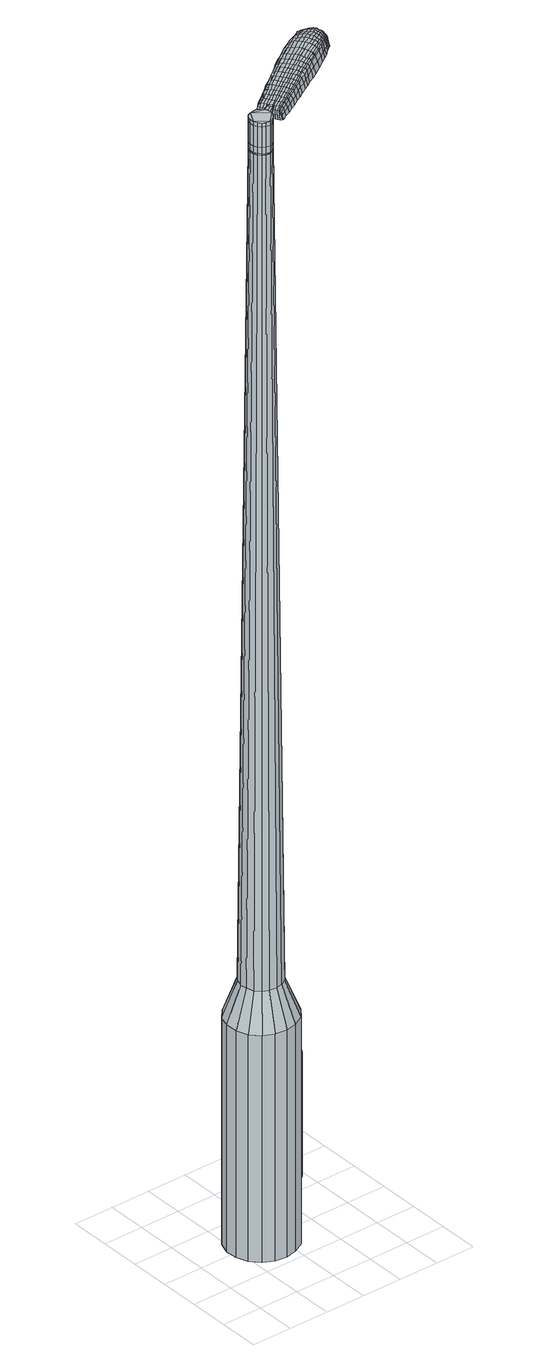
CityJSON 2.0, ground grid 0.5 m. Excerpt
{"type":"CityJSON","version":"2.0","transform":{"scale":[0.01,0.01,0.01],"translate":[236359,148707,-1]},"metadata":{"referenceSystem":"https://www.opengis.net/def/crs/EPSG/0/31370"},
"CityObjects":{
"object1":{"type":"GenericCityObject","attributes":{"cluster":26,"mean_distance_to_centroid":0.0585,"new_centroid_x":236359.83,"new_centroid_y":148707.99,"mean_distance_to_camera":8.37,"H1":9.6,"H2":9.34,"Z_final":112.61,"cluster2":-1,"proj_x":236364.81,"proj_y":148715.94,"id_line":52941,"bearing_l":302.07,"distance":9.39,"orientation":"left","G_obj":32.07},"geometry":[{"type":"MultiSurface","lod":"2","boundaries":[[[0,1,2,3]],[[1,4,5,2]],[[4,6,7,5]],[[6,8,9,7]],[[8,10,11,9]],[[10,12,13,11]],[[12,14,15,13]],[[14,16,17,15]],[[16,18,19,17]],[[18,20,21,19]],[[20,22,23,21]],[[22,24,25,23]],[[24,26,27,25]],[[26,28,29,27]],[[28,30,31,29]],[[30,32,33,31]],[[32,34,35,33]],[[34,0,3,35]],[[36,37,38,39]],[[38,40,41,42]],[[41,43,42]],[[42,44,45,46]],[[45,47,46]],[[46,48,49,50]],[[49,51,50]],[[42,46,50,38]],[[50,52,39,38]],[[53,36,39]],[[2,5,7,35]],[[7,9,11,15]],[[11,13,15]],[[15,17,19,23]],[[19,21,23]],[[23,25,27,31]],[[27,29,31]],[[15,23,31,7]],[[31,33,35,7]],[[3,2,35]],[[1,0,54,55]],[[0,34,56,54]],[[34,32,57,56]],[[32,30,58,57]],[[30,28,59,58]],[[28,26,60,59]],[[26,24,61,60]],[[24,22,62,61]],[[22,20,63,62]],[[20,18,64,63]],[[18,16,65,64]],[[16,14,66,65]],[[14,12,67,66]],[[12,10,68,67]],[[10,8,69,68]],[[8,6,70,69]],[[6,4,71,70]],[[4,1,55,71]],[[55,54,72,73]],[[54,56,74,72]],[[56,57,75,74]],[[57,58,76,75]],[[58,59,77,76]],[[59,60,78,77]],[[60,61,79,78]],[[61,62,80,79]],[[62,63,81,80]],[[63,64,82,81]],[[64,65,83,82]],[[65,66,84,83]],[[66,67,85,84]],[[67,68,86,85]],[[68,69,87,86]],[[69,70,88,87]],[[70,71,89,88]],[[71,55,73,89]],[[90,91,92,73]],[[74,93,91,90]],[[94,95,93,74]],[[76,96,95,94]],[[77,97,96,76]],[[98,99,97,77]],[[100,101,99,98]],[[80,102,101,100]],[[103,104,102,80]],[[82,105,104,103]],[[106,107,105,82]],[[108,109,107,106]],[[110,111,109,108]],[[112,113,111,110]],[[87,114,113,112]],[[88,115,114,87]],[[116,117,115,88]],[[73,92,117,116]],[[118,119,120,121]],[[122,118,121,123]],[[124,122,123,125]],[[126,124,125,127]],[[128,126,127,129]],[[130,128,129,131]],[[132,130,131,133]],[[134,132,133,135]],[[136,134,135,137]],[[138,136,137,139]],[[140,138,139,141]],[[142,140,141,143]],[[144,142,143,145]],[[146,144,145,147]],[[148,146,147,149]],[[150,148,149,151]],[[72,90,73]],[[72,74,90]],[[75,94,74]],[[75,76,94]],[[78,98,77]],[[78,79,100,98]],[[79,80,100]],[[81,103,80]],[[81,82,103]],[[83,106,82]],[[83,84,108,106]],[[84,85,110,108]],[[85,86,112,110]],[[86,87,112]],[[89,116,88]],[[89,73,116]],[[152,92,91]],[[153,117,92]],[[153,115,117]],[[154,113,114]],[[154,155,111,113]],[[155,156,109,111]],[[156,157,107,109]],[[157,105,107]],[[158,104,105]],[[158,102,104]],[[159,101,102]],[[159,160,99,101]],[[160,97,99]],[[161,95,96]],[[161,93,95]],[[152,91,93]],[[39,52,150,162]],[[92,152,163,151]],[[53,39,162,119]],[[152,93,120,163]],[[36,53,119,118]],[[93,161,121,120]],[[37,36,118,122]],[[161,96,123,121]],[[38,37,122,124]],[[96,97,125,123]],[[40,38,124,126]],[[97,160,127,125]],[[41,40,126,128]],[[160,159,129,127]],[[43,41,128,130]],[[159,102,131,129]],[[42,43,130,132]],[[102,158,133,131]],[[44,42,132,134]],[[158,105,135,133]],[[45,44,134,136]],[[105,157,137,135]],[[47,45,136,138]],[[157,156,139,137]],[[46,47,138,140]],[[156,155,141,139]],[[48,46,140,142]],[[155,154,143,141]],[[49,48,142,144]],[[154,114,145,143]],[[51,49,144,146]],[[114,115,147,145]],[[50,51,146,148]],[[115,153,149,147]],[[52,50,148,150]],[[153,92,151,149]],[[150,151,164,165]],[[151,163,166,164]],[[163,120,167,166]],[[120,119,168,167]],[[119,162,169,168]],[[162,150,165,169]],[[170,171,172,173]],[[174,170,173,175]],[[170,174,176,177]],[[171,170,177,178]],[[179,180,181,182]],[[183,179,182,184]],[[179,183,185,186]],[[180,179,186,187]],[[188,189,190,191]],[[192,188,191,193]],[[188,192,194,195]],[[189,188,195,196]],[[197,198,199,200]],[[201,197,200,202]],[[197,201,203,204]],[[198,197,204,205]],[[206,207,208,209]],[[210,206,209,211]],[[206,210,212,213]],[[207,206,213,214]],[[215,216,217,218]],[[219,215,218,220]],[[215,219,221,222]],[[216,215,222,223]],[[224,225,226,227]],[[216,224,227,217]],[[224,216,223,228]],[[225,224,228,229]],[[230,231,232,233]],[[225,230,233,226]],[[230,225,229,234]],[[231,230,234,235]],[[236,174,175,237]],[[231,236,237,232]],[[236,231,235,238]],[[174,236,238,176]],[[239,240,241,242]],[[243,239,242,244]],[[239,243,245,246]],[[240,239,246,247]],[[248,249,250,251]],[[240,248,251,241]],[[248,240,247,252]],[[249,248,252,253]],[[254,255,256,257]],[[249,254,257,250]],[[254,249,253,258]],[[255,254,258,259]],[[260,261,262,263]],[[255,260,263,256]],[[260,255,259,264]],[[261,260,264,265]],[[266,171,178,267]],[[261,266,267,262]],[[266,261,265,268]],[[171,266,268,172]],[[269,270,271,272]],[[273,269,272,274]],[[269,273,275,276]],[[270,269,276,277]],[[278,279,280,281]],[[270,278,281,271]],[[278,270,277,282]],[[279,278,282,283]],[[284,285,286,287]],[[279,284,287,280]],[[284,279,283,288]],[[285,284,288,289]],[[290,183,184,291]],[[285,290,291,286]],[[290,285,289,292]],[[183,290,292,185]],[[293,294,295,296]],[[297,293,296,298]],[[293,297,299,300]],[[294,293,300,301]],[[302,303,304,305]],[[294,302,305,295]],[[302,294,301,306]],[[303,302,306,307]],[[308,309,310,311]],[[303,308,311,304]],[[308,303,307,312]],[[309,308,312,313]],[[314,315,316,317]],[[309,314,317,310]],[[314,309,313,318]],[[315,314,318,319]],[[320,180,187,321]],[[315,320,321,316]],[[320,315,319,322]],[[180,320,322,181]],[[323,209,208,324]],[[325,323,324,326]],[[323,325,327,328]],[[209,323,328,211]],[[329,325,326,330]],[[331,329,330,332]],[[329,331,333,334]],[[325,329,334,327]],[[335,331,332,336]],[[337,335,336,338]],[[335,337,339,340]],[[331,335,340,333]],[[341,337,338,342]],[[343,341,342,344]],[[341,343,345,346]],[[337,341,346,339]],[[347,343,344,348]],[[198,347,348,199]],[[347,198,205,349]],[[343,347,349,345]],[[350,351,196,195]],[[352,350,195,194]],[[350,352,353,354]],[[351,350,354,355]],[[356,357,355,354]],[[358,356,354,353]],[[356,358,359,360]],[[357,356,360,361]],[[362,363,361,360]],[[364,362,360,359]],[[362,364,365,366]],[[363,362,366,367]],[[368,369,367,366]],[[370,368,366,365]],[[368,370,203,201]],[[369,368,201,202]],[[371,372,373,374]],[[273,371,374,275]],[[371,273,274,375]],[[372,371,375,376]],[[377,192,193,378]],[[372,377,378,373]],[[377,372,376,379]],[[192,377,379,194]],[[380,381,382,383]],[[219,380,383,221]],[[380,219,220,384]],[[381,380,384,385]],[[386,387,388,389]],[[381,386,389,382]],[[386,381,385,390]],[[387,386,390,391]],[[392,189,196,393]],[[387,392,393,388]],[[392,387,391,394]],[[189,392,394,190]],[[395,396,397,398]],[[177,395,398,178]],[[395,177,176,399]],[[396,395,399,400]],[[401,402,403,404]],[[396,401,404,397]],[[401,396,400,405]],[[402,401,405,406]],[[407,200,199,408]],[[402,407,408,403]],[[407,402,406,409]],[[200,407,409,202]],[[410,411,412,413]],[[182,410,413,184]],[[410,182,181,414]],[[411,410,414,415]],[[416,204,203,417]],[[411,416,417,412]],[[416,411,415,418]],[[204,416,418,205]],[[419,420,421,422]],[[297,419,422,299]],[[419,297,298,423]],[[420,419,423,424]],[[425,210,211,426]],[[420,425,426,421]],[[425,420,424,427]],[[210,425,427,212]],[[428,429,430,431]],[[243,428,431,245]],[[428,243,244,432]],[[429,428,432,433]],[[434,435,436,437]],[[429,434,437,430]],[[434,429,433,438]],[[435,434,438,439]],[[440,207,214,441]],[[435,440,441,436]],[[440,435,439,442]],[[207,440,442,208]],[[443,444,433,432]],[[242,443,432,244]],[[443,242,241,445]],[[444,443,445,446]],[[447,448,439,438]],[[444,447,438,433]],[[447,444,446,449]],[[448,447,449,450]],[[451,324,208,442]],[[448,451,442,439]],[[451,448,450,452]],[[324,451,452,326]],[[453,454,455,456]],[[300,453,456,301]],[[453,300,299,422]],[[454,453,422,421]],[[457,328,327,458]],[[454,457,458,455]],[[457,454,421,426]],[[328,457,426,211]],[[459,460,446,445]],[[251,459,445,241]],[[459,251,250,461]],[[460,459,461,462]],[[463,464,450,449]],[[460,463,449,446]],[[463,460,462,465]],[[464,463,465,466]],[[467,330,326,452]],[[464,467,452,450]],[[467,464,466,468]],[[330,467,468,332]],[[469,470,471,472]],[[306,469,472,307]],[[469,306,301,456]],[[470,469,456,455]],[[473,334,333,474]],[[470,473,474,471]],[[473,470,455,458]],[[334,473,458,327]],[[475,476,462,461]],[[257,475,461,250]],[[475,257,256,477]],[[476,475,477,478]],[[479,480,466,465]],[[476,479,465,462]],[[479,476,478,481]],[[480,479,481,482]],[[483,336,332,468]],[[480,483,468,466]],[[483,480,482,484]],[[336,483,484,338]],[[485,486,487,488]],[[312,485,488,313]],[[485,312,307,472]],[[486,485,472,471]],[[489,340,339,490]],[[486,489,490,487]],[[489,486,471,474]],[[340,489,474,333]],[[491,492,478,477]],[[263,491,477,256]],[[491,263,262,493]],[[492,491,493,494]],[[495,496,482,481]],[[492,495,481,478]],[[495,492,494,497]],[[496,495,497,498]],[[499,342,338,484]],[[496,499,484,482]],[[499,496,498,500]],[[342,499,500,344]],[[501,502,503,504]],[[318,501,504,319]],[[501,318,313,488]],[[502,501,488,487]],[[505,346,345,506]],[[502,505,506,503]],[[505,502,487,490]],[[346,505,490,339]],[[507,508,494,493]],[[267,507,493,262]],[[507,267,178,398]],[[508,507,398,397]],[[509,510,498,497]],[[508,509,497,494]],[[509,508,397,404]],[[510,509,404,403]],[[511,348,344,500]],[[510,511,500,498]],[[511,510,403,408]],[[348,511,408,199]],[[512,513,415,414]],[[322,512,414,181]],[[512,322,319,504]],[[513,512,504,503]],[[514,349,205,418]],[[513,514,418,415]],[[514,513,503,506]],[[349,514,506,345]],[[515,516,376,375]],[[272,515,375,274]],[[515,272,271,517]],[[516,515,517,518]],[[519,352,194,379]],[[516,519,379,376]],[[519,516,518,520]],[[352,519,520,353]],[[521,522,523,524]],[[222,521,524,223]],[[521,222,221,383]],[[522,521,383,382]],[[525,526,527,528]],[[522,525,528,523]],[[525,522,382,389]],[[526,525,389,388]],[[529,351,355,530]],[[526,529,530,527]],[[529,526,388,393]],[[351,529,393,196]],[[531,532,518,517]],[[281,531,517,271]],[[531,281,280,533]],[[532,531,533,534]],[[535,358,353,520]],[[532,535,520,518]],[[535,532,534,536]],[[358,535,536,359]],[[537,538,539,540]],[[228,537,540,229]],[[537,228,223,524]],[[538,537,524,523]],[[541,542,543,544]],[[538,541,544,539]],[[541,538,523,528]],[[542,541,528,527]],[[545,357,361,546]],[[542,545,546,543]],[[545,542,527,530]],[[357,545,530,355]],[[547,548,534,533]],[[287,547,533,280]],[[547,287,286,549]],[[548,547,549,550]],[[551,364,359,536]],[[548,551,536,534]],[[551,548,550,552]],[[364,551,552,365]],[[553,554,555,556]],[[234,553,556,235]],[[553,234,229,540]],[[554,553,540,539]],[[557,558,559,560]],[[554,557,560,555]],[[557,554,539,544]],[[558,557,544,543]],[[561,363,367,562]],[[558,561,562,559]],[[561,558,543,546]],[[363,561,546,361]],[[563,564,550,549]],[[291,563,549,286]],[[563,291,184,413]],[[564,563,413,412]],[[565,370,365,552]],[[564,565,552,550]],[[565,564,412,417]],[[370,565,417,203]],[[566,567,400,399]],[[238,566,399,176]],[[566,238,235,556]],[[567,566,556,555]],[[568,569,406,405]],[[567,568,405,400]],[[568,567,555,560]],[[569,568,560,559]],[[570,369,202,409]],[[569,570,409,406]],[[570,569,559,562]],[[369,570,562,367]],[[571,572,573,574]],[[574,573,575,576]],[[577,575,573,578]],[[578,573,572,579]],[[580,581,582,583]],[[583,582,584,585]],[[586,584,582,587]],[[587,582,581,588]],[[589,590,591,592]],[[592,591,593,594]],[[595,593,591,596]],[[596,591,590,597]],[[598,599,600,601]],[[601,600,602,603]],[[604,602,600,605]],[[605,600,599,606]],[[607,608,609,610]],[[610,609,611,612]],[[613,611,609,614]],[[614,609,608,615]],[[616,617,618,619]],[[619,618,620,621]],[[622,620,618,623]],[[623,618,617,624]],[[625,626,627,628]],[[628,627,617,616]],[[624,617,627,629]],[[629,627,626,630]],[[631,632,633,634]],[[634,633,626,625]],[[630,626,633,635]],[[635,633,632,636]],[[576,575,637,638]],[[638,637,632,631]],[[636,632,637,639]],[[639,637,575,577]],[[640,641,642,643]],[[643,642,644,645]],[[646,644,642,647]],[[647,642,641,648]],[[649,650,651,652]],[[652,651,641,640]],[[648,641,651,653]],[[653,651,650,654]],[[655,656,657,658]],[[658,657,650,649]],[[654,650,657,659]],[[659,657,656,660]],[[661,662,663,664]],[[664,663,656,655]],[[660,656,663,665]],[[665,663,662,666]],[[579,572,667,668]],[[668,667,662,661]],[[666,662,667,669]],[[669,667,572,571]],[[670,671,672,673]],[[673,672,674,675]],[[676,674,672,677]],[[677,672,671,678]],[[679,680,681,682]],[[682,681,671,670]],[[678,671,681,683]],[[683,681,680,684]],[[685,686,687,688]],[[688,687,680,679]],[[684,680,687,689]],[[689,687,686,690]],[[585,584,691,692]],[[692,691,686,685]],[[690,686,691,693]],[[693,691,584,586]],[[694,695,696,697]],[[697,696,698,699]],[[700,698,696,701]],[[701,696,695,702]],[[703,704,705,706]],[[706,705,695,694]],[[702,695,705,707]],[[707,705,704,708]],[[709,710,711,712]],[[712,711,704,703]],[[708,704,711,713]],[[713,711,710,714]],[[715,716,717,718]],[[718,717,710,709]],[[714,710,717,719]],[[719,717,716,720]],[[588,581,721,722]],[[722,721,716,715]],[[720,716,721,723]],[[723,721,581,580]],[[607,610,724,725]],[[725,724,726,727]],[[728,726,724,168]],[[168,724,610,612]],[[727,726,729,730]],[[730,729,731,732]],[[733,731,729,734]],[[734,729,726,728]],[[732,731,735,736]],[[736,735,737,738]],[[739,737,735,740]],[[740,735,731,733]],[[738,737,741,742]],[[742,741,743,744]],[[745,743,741,746]],[[746,741,737,739]],[[744,743,747,748]],[[748,747,599,598]],[[606,599,747,749]],[[749,747,743,745]],[[597,750,751,596]],[[596,751,752,595]],[[753,752,751,754]],[[754,751,750,755]],[[755,756,757,754]],[[754,757,758,753]],[[759,758,757,760]],[[760,757,756,761]],[[761,762,763,760]],[[760,763,764,759]],[[765,764,763,766]],[[766,763,762,767]],[[767,768,769,766]],[[766,769,770,765]],[[604,770,769,602]],[[602,769,768,603]],[[771,772,773,774]],[[774,773,674,676]],[[675,674,773,775]],[[775,773,772,776]],[[594,593,777,778]],[[778,777,772,771]],[[776,772,777,779]],[[779,777,593,595]],[[780,781,782,783]],[[783,782,620,622]],[[621,620,782,784]],[[784,782,781,785]],[[786,787,788,789]],[[789,788,781,780]],[[785,781,788,790]],[[790,788,787,791]],[[597,590,792,793]],[[793,792,787,786]],[[791,787,792,794]],[[794,792,590,589]],[[795,796,797,798]],[[798,797,578,579]],[[577,578,797,799]],[[799,797,796,800]],[[801,802,803,804]],[[804,803,796,795]],[[800,796,803,805]],[[805,803,802,806]],[[598,601,807,808]],[[808,807,802,801]],[[806,802,807,809]],[[809,807,601,603]],[[810,811,812,813]],[[813,812,583,585]],[[580,583,812,814]],[[814,812,811,815]],[[604,605,816,817]],[[817,816,811,810]],[[815,811,816,818]],[[818,816,605,606]],[[819,820,698,821]],[[821,698,700]],[[699,698,820,822]],[[612,611,823,824]],[[824,823,820,819]],[[822,820,823,825]],[[825,823,611,613]],[[826,827,828,829]],[[829,828,644,646]],[[645,644,828,830]],[[830,828,827,831]],[[832,833,834,835]],[[835,834,827,826]],[[831,827,834,836]],[[836,834,833,837]],[[615,608,838,839]],[[839,838,833,832]],[[837,833,838,840]],[[840,838,608,607]],[[831,841,842,830]],[[830,842,643,645]],[[640,643,842,843]],[[842,841,843]],[[837,844,845,836]],[[836,845,841,831]],[[843,841,845,846]],[[846,845,844,847]],[[607,725,848,840]],[[840,848,844,837]],[[847,844,848,849]],[[849,848,725,727]],[[850,851,852,853]],[[853,852,701,702]],[[700,701,852,821]],[[821,852,851,819]],[[728,168,854,855]],[[855,854,851,850]],[[819,851,854,824]],[[824,854,168,612]],[[856,857,843]],[[843,857,652,640]],[[649,652,857,858]],[[858,857,856,859]],[[847,860,861,846]],[[846,861,856,843]],[[859,856,861,862]],[[862,861,860,863]],[[727,730,864,849]],[[849,864,860,847]],[[863,860,864,865]],[[865,864,730,732]],[[866,867,868,869]],[[869,868,707,708]],[[702,707,868,853]],[[853,868,867,850]],[[733,734,870,871]],[[871,870,867,866]],[[850,867,870,855]],[[855,870,734,728]],[[859,872,873,858]],[[858,873,658,649]],[[655,658,873,874]],[[874,873,872,875]],[[863,876,877,862]],[[862,877,872,859]],[[875,872,877,878]],[[878,877,876,879]],[[732,736,880,865]],[[865,880,876,863]],[[879,876,880,881]],[[881,880,736,738]],[[882,883,884,885]],[[885,884,713,714]],[[708,713,884,869]],[[869,884,883,866]],[[739,740,886,887]],[[887,886,883,882]],[[866,883,886,871]],[[871,886,740,733]],[[875,888,889,874]],[[874,889,664,655]],[[661,664,889,890]],[[890,889,888,891]],[[879,892,893,878]],[[878,893,888,875]],[[891,888,893,894]],[[894,893,892,895]],[[738,742,896,881]],[[881,896,892,879]],[[895,892,896,897]],[[897,896,742,744]],[[898,899,900,901]],[[901,900,719,720]],[[714,719,900,885]],[[885,900,899,882]],[[745,746,902,903]],[[903,902,899,898]],[[882,899,902,887]],[[887,902,746,739]],[[891,904,905,890]],[[890,905,668,661]],[[579,668,905,798]],[[798,905,904,795]],[[895,906,907,894]],[[894,907,904,891]],[[795,904,907,804]],[[804,907,906,801]],[[744,748,908,897]],[[897,908,906,895]],[[801,906,908,808]],[[808,908,748,598]],[[815,909,910,814]],[[814,910,723,580]],[[720,723,910,901]],[[901,910,909,898]],[[606,749,911,818]],[[818,911,909,815]],[[898,909,911,903]],[[903,911,749,745]],[[776,912,913,775]],[[775,913,673,675]],[[670,673,913,914]],[[914,913,912,915]],[[595,752,916,779]],[[779,916,912,776]],[[915,912,916,917]],[[917,916,752,753]],[[918,919,920,921]],[[921,920,623,624]],[[622,623,920,783]],[[783,920,919,780]],[[922,923,924,925]],[[925,924,919,918]],[[780,919,924,789]],[[789,924,923,786]],[[755,750,926,927]],[[927,926,923,922]],[[786,923,926,793]],[[793,926,750,597]],[[915,928,929,914]],[[914,929,682,670]],[[679,682,929,930]],[[930,929,928,931]],[[753,758,932,917]],[[917,932,928,915]],[[931,928,932,933]],[[933,932,758,759]],[[934,935,936,937]],[[937,936,629,630]],[[624,629,936,921]],[[921,936,935,918]],[[938,939,940,941]],[[941,940,935,934]],[[918,935,940,925]],[[925,940,939,922]],[[761,756,942,943]],[[943,942,939,938]],[[922,939,942,927]],[[927,942,756,755]],[[931,944,945,930]],[[930,945,688,679]],[[685,688,945,946]],[[946,945,944,947]],[[759,764,948,933]],[[933,948,944,931]],[[947,944,948,949]],[[949,948,764,765]],[[950,951,952,953]],[[953,952,635,636]],[[630,635,952,937]],[[937,952,951,934]],[[954,955,956,957]],[[957,956,951,950]],[[934,951,956,941]],[[941,956,955,938]],[[767,762,958,959]],[[959,958,955,954]],[[938,955,958,943]],[[943,958,762,761]],[[947,960,961,946]],[[946,961,692,685]],[[585,692,961,813]],[[813,961,960,810]],[[765,770,962,949]],[[949,962,960,947]],[[810,960,962,817]],[[817,962,770,604]],[[800,963,964,799]],[[799,964,639,577]],[[636,639,964,953]],[[953,964,963,950]],[[806,965,966,805]],[[805,966,963,800]],[[950,963,966,957]],[[957,966,965,954]],[[603,768,967,809]],[[809,967,965,806]],[[954,965,967,959]],[[959,967,768,767]],[[571,574,173,172]],[[574,576,175,173]],[[586,587,186,185]],[[587,588,187,186]],[[589,592,191,190]],[[592,594,193,191]],[[613,614,213,212]],[[614,615,214,213]],[[616,619,218,217]],[[619,621,220,218]],[[625,628,227,226]],[[628,616,217,227]],[[631,634,233,232]],[[634,625,226,233]],[[576,638,237,175]],[[638,631,232,237]],[[646,647,246,245]],[[647,648,247,246]],[[648,653,252,247]],[[653,654,253,252]],[[654,659,258,253]],[[659,660,259,258]],[[660,665,264,259]],[[665,666,265,264]],[[666,669,268,265]],[[669,571,172,268]],[[676,677,276,275]],[[677,678,277,276]],[[678,683,282,277]],[[683,684,283,282]],[[684,689,288,283]],[[689,690,289,288]],[[690,693,292,289]],[[693,586,185,292]],[[694,697,296,295]],[[697,699,298,296]],[[703,706,305,304]],[[706,694,295,305]],[[709,712,311,310]],[[712,703,304,311]],[[715,718,317,316]],[[718,709,310,317]],[[588,722,321,187]],[[722,715,316,321]],[[771,774,374,373]],[[774,676,275,374]],[[594,778,378,193]],[[778,771,373,378]],[[621,784,384,220]],[[784,785,385,384]],[[785,790,390,385]],[[790,791,391,390]],[[791,794,394,391]],[[794,589,190,394]],[[699,423,298]],[[699,822,424,423]],[[822,825,427,424]],[[825,613,212,427]],[[826,829,431,430]],[[829,646,245,431]],[[832,835,437,436]],[[835,826,430,437]],[[615,839,441,214]],[[839,832,436,441]],[[968,969,970,971]],[[972,973,971,970]],[[974,975,976,977]],[[978,979,980,981]],[[969,982,983,970]],[[984,972,970,983]],[[985,974,977,986]],[[987,988,979,978]],[[982,989,990,983]],[[990,991,984,983]],[[992,985,986,993]],[[994,988,987,995]],[[989,996,997,990]],[[997,998,991,990]],[[999,992,993,1000]],[[1001,994,995,1002]],[[1003,1004,1005,1006]],[[1007,1008,1004,1003]],[[1007,1009,1010,1008]],[[1009,1011,1012,1010]],[[1013,1014,1015,1016]],[[1017,1018,1014,1013]],[[1019,1020,1018,1017]],[[1021,1022,1020,1019]],[[1016,1005,1004,1013]],[[1013,1004,1008,1017]],[[1008,1010,1019,1017]],[[1010,1012,1021,1019]],[[977,976,973,972]],[[986,977,972,984]],[[991,993,986,984]],[[998,1000,993,991]],[[978,981,975,974]],[[987,978,974,985]],[[995,987,985,992]],[[1002,995,992,999]],[[979,1003,1006,980]],[[988,1007,1003,979]],[[1009,1007,988,994]],[[1011,1009,994,1001]],[[1023,1024,1025,1026]],[[1025,1027,1028,1029]],[[1025,1029,1030,1031]],[[1025,1031,1026]],[[1032,1023,1026,1033]],[[1034,1033,1026,1035]],[[1036,1035,1026]],[[1037,1025,1024,1038]],[[1039,1037,1038,1040]],[[1041,1039,1040,1042]],[[1043,1041,1042,1044]],[[1045,1043,1044,1046]],[[1046,1047,1048,1049]],[[1046,1049,1050,1051]],[[1046,1051,1052,1053]],[[1052,1054,1055,1056]],[[1052,1056,1057,1058]],[[1052,1058,1053]],[[1046,1053,1045]],[[1059,1060,1024,1023]],[[1061,1062,1027,1025]],[[1063,1064,1036,1026]],[[1060,1065,1038,1024]],[[1066,1061,1025,1037]],[[1065,1067,1040,1038]],[[1068,1066,1037,1039]],[[1067,1069,1042,1040]],[[1070,1068,1039,1041]],[[1069,1071,1044,1042]],[[1072,1070,1041,1043]],[[1071,1073,1046,1044]],[[1074,1072,1043,1045]],[[1073,1075,1047,1046]],[[1076,1077,1054,1052]],[[1078,1074,1045,1053]],[[1048,1047,1075,1079]],[[1049,1048,1079,1080]],[[1050,1049,1080,1081]],[[1051,1050,1081,1082]],[[1052,1051,1082,1076]],[[1083,1059,1023,1032]],[[1084,1083,1032,1033]],[[1085,1084,1033,1034]],[[1086,1085,1034,1035]],[[1064,1086,1035,1036]],[[1028,1027,1062,1087]],[[1055,1054,1077,1088]],[[1029,1028,1087,1089]],[[1030,1029,1089,1090]],[[1031,1030,1090,1091]],[[1026,1031,1091,1063]],[[1056,1055,1088,1092]],[[1057,1056,1092,1093]],[[1058,1057,1093,1094]],[[1053,1058,1094,1078]]]}]}
},
"vertices":[
[119,123,384],[125,110,384],[125,110,96],[119,123,96],[125,95,384],[125,95,96],[121,81,384],[121,81,96],[112,69,384],[112,69,96],[99,62,384],[99,62,96],[85,59,384],[85,59,96],[70,61,384],[70,61,96],[57,67,384],[57,67,96],[47,78,384],[47,78,96],[42,92,384],[42,92,96],[41,107,384],[41,107,96],[46,121,384],[46,121,96],[55,132,384],[55,132,96],[67,140,384],[67,140,96],[82,143,384],[82,143,96],[96,141,384],[96,141,96],[109,134,384],[109,134,96],[87,114,1524],[83,114,1524],[78,113,1524],[95,108,1524],[74,111,1524],[71,107,1524],[70,98,1524],[70,103,1524],[72,94,1524],[75,90,1524],[84,87,1524],[79,88,1524],[88,88,1524],[92,91,1524],[97,99,1524],[95,95,1524],[96,104,1524],[91,111,1524],[105,114,429],[108,106,429],[99,121,429],[91,125,429],[82,126,429],[74,124,429],[66,120,429],[61,113,429],[58,104,429],[59,96,429],[62,87,429],[68,81,429],[75,77,429],[84,76,429],[93,78,429],[100,82,429],[105,89,429],[108,97,429],[95,108,1483],[96,104,1483],[91,111,1483],[87,114,1483],[83,114,1483],[78,113,1483],[74,111,1483],[71,107,1483],[70,103,1483],[70,98,1483],[72,94,1483],[75,90,1483],[79,88,1483],[84,87,1483],[88,88,1483],[92,91,1483],[95,95,1483],[97,99,1483],[94,108,1483],[94,108,1485],[96,104,1485],[91,111,1485],[87,113,1483],[87,113,1485],[83,114,1485],[78,113,1485],[75,110,1483],[75,110,1485],[72,107,1483],[72,107,1485],[70,103,1485],[71,98,1483],[71,98,1485],[72,94,1485],[75,91,1483],[75,91,1485],[79,89,1483],[79,89,1485],[84,88,1483],[84,88,1485],[88,89,1483],[88,89,1485],[92,91,1485],[95,95,1485],[96,99,1483],[96,99,1485],[87,114,1519],[91,111,1519],[91,111,1493],[87,114,1493],[83,114,1519],[83,114,1493],[78,113,1519],[78,113,1493],[74,111,1519],[74,111,1493],[71,107,1519],[71,107,1493],[70,103,1519],[70,103,1493],[70,98,1519],[70,98,1493],[72,94,1519],[72,94,1493],[75,90,1519],[75,90,1493],[79,88,1519],[79,88,1493],[84,87,1519],[84,87,1493],[88,88,1519],[88,88,1493],[92,91,1519],[92,91,1493],[95,95,1519],[95,95,1493],[97,99,1519],[97,99,1493],[96,104,1519],[96,104,1493],[95,108,1485],[97,99,1485],[88,88,1485],[84,87,1485],[79,88,1485],[75,90,1485],[70,98,1485],[71,107,1485],[74,111,1485],[87,114,1485],[95,108,1519],[95,108,1493],[112,115,1513],[112,115,1518],[110,118,1513],[109,121,1513],[109,121,1518],[110,118,1518],[184,141,1519],[177,137,1518],[179,137,1509],[186,140,1510],[191,145,1519],[193,144,1510],[189,146,1526],[182,141,1525],[176,138,1525],[163,173,1519],[157,169,1518],[157,168,1525],[163,172,1525],[171,178,1519],[171,176,1526],[171,180,1510],[164,175,1510],[158,171,1509],[235,198,1519],[237,194,1519],[238,195,1513],[236,198,1513],[232,200,1519],[232,201,1513],[230,199,1524],[233,197,1524],[235,194,1524],[172,158,1530],[166,154,1529],[168,151,1529],[174,155,1530],[180,163,1531],[182,160,1531],[178,166,1530],[170,161,1530],[164,157,1529],[104,115,1512],[105,113,1512],[106,114,1517],[105,116,1517],[102,118,1512],[103,118,1517],[103,118,1506],[104,116,1506],[106,113,1506],[233,173,1519],[230,171,1519],[232,171,1512],[235,173,1512],[235,175,1518],[236,174,1512],[234,175,1522],[232,174,1523],[230,172,1524],[227,168,1519],[222,165,1519],[224,164,1512],[228,168,1512],[226,169,1524],[221,166,1525],[217,161,1519],[211,157,1519],[213,157,1511],[219,161,1511],[216,162,1526],[209,158,1526],[201,151,1519],[203,151,1510],[199,152,1526],[119,105,1513],[126,109,1513],[124,109,1518],[118,106,1517],[114,103,1512],[114,104,1516],[115,102,1506],[120,105,1507],[127,108,1507],[132,112,1514],[139,116,1515],[137,117,1520],[131,113,1519],[134,112,1507],[140,115,1507],[145,119,1515],[152,123,1516],[150,124,1522],[144,120,1521],[147,119,1508],[154,122,1508],[158,127,1517],[165,130,1517],[163,131,1524],[157,127,1523],[160,126,1508],[167,130,1509],[171,134,1518],[170,134,1524],[173,133,1509],[215,204,1519],[212,203,1519],[212,201,1524],[215,203,1523],[217,205,1518],[217,204,1522],[217,206,1512],[215,206,1512],[212,204,1512],[207,200,1519],[202,198,1519],[202,196,1525],[208,199,1524],[208,202,1512],[202,200,1512],[197,195,1519],[190,191,1519],[190,189,1526],[197,193,1526],[197,197,1511],[190,193,1511],[180,185,1519],[180,183,1526],[181,187,1510],[103,131,1513],[109,135,1513],[109,137,1507],[103,132,1507],[99,127,1512],[99,129,1506],[100,127,1516],[103,130,1517],[109,134,1518],[115,140,1514],[121,144,1515],[122,146,1507],[115,141,1507],[115,138,1519],[121,142,1520],[127,148,1515],[134,153,1516],[134,154,1508],[128,150,1508],[127,147,1521],[134,151,1522],[140,157,1517],[146,161,1517],[146,163,1509],[140,159,1508],[140,155,1523],[146,159,1524],[152,165,1518],[152,167,1509],[152,164,1524],[109,119,1519],[111,116,1519],[116,123,1520],[117,120,1520],[114,125,1520],[108,121,1519],[122,127,1522],[123,124,1522],[128,131,1523],[130,128,1523],[127,133,1523],[120,129,1521],[135,134,1524],[136,132,1524],[141,138,1525],[142,136,1525],[139,141,1525],[133,137,1524],[147,142,1526],[149,140,1526],[153,146,1527],[155,144,1527],[152,149,1527],[145,145,1526],[160,150,1528],[161,148,1528],[158,153,1528],[231,195,1527],[233,192,1527],[228,198,1526],[224,196,1527],[227,193,1528],[229,190,1528],[222,189,1529],[224,186,1529],[219,192,1528],[213,189,1530],[215,186,1530],[217,182,1530],[209,182,1531],[211,178,1531],[207,185,1530],[199,180,1531],[202,177,1531],[203,174,1531],[191,170,1531],[193,167,1531],[188,173,1531],[219,205,1518],[223,204,1519],[223,206,1513],[220,206,1513],[219,204,1523],[222,203,1523],[227,203,1519],[228,204,1513],[226,202,1524],[236,177,1518],[237,180,1518],[236,179,1523],[235,177,1523],[237,177,1513],[238,179,1513],[238,183,1519],[238,187,1519],[237,186,1524],[237,183,1523],[239,183,1513],[239,187,1513],[238,191,1519],[237,190,1524],[239,191,1513],[181,143,1528],[180,144,1528],[174,141,1528],[175,139,1527],[188,147,1528],[188,149,1529],[179,147,1529],[177,150,1530],[171,146,1529],[172,143,1528],[186,151,1529],[185,154,1530],[176,152,1530],[169,149,1529],[183,157,1531],[164,170,1528],[165,168,1529],[173,173,1529],[171,175,1528],[158,166,1527],[159,164,1528],[168,165,1529],[175,170,1530],[162,161,1528],[97,125,1512],[99,124,1512],[100,124,1517],[99,126,1517],[98,127,1506],[99,125,1506],[100,121,1512],[102,121,1517],[101,122,1506],[112,103,1512],[111,104,1512],[112,104,1506],[113,102,1506],[112,104,1517],[111,105,1517],[109,106,1512],[108,108,1512],[109,108,1506],[110,106,1506],[110,107,1517],[109,109,1517],[107,111,1512],[107,111,1506],[108,111,1517],[117,107,1519],[116,108,1519],[123,110,1520],[123,112,1520],[115,110,1519],[113,112,1519],[121,114,1520],[120,116,1520],[112,114,1519],[118,118,1520],[103,128,1519],[104,127,1519],[111,131,1520],[110,133,1520],[106,124,1519],[112,128,1520],[130,114,1521],[129,115,1521],[136,118,1522],[135,119,1522],[128,117,1521],[126,120,1521],[134,121,1522],[133,123,1523],[125,122,1522],[131,126,1523],[116,137,1521],[117,135,1521],[123,139,1522],[122,141,1522],[119,132,1521],[125,136,1522],[143,121,1523],[142,123,1523],[149,125,1524],[148,126,1524],[141,125,1523],[139,127,1524],[147,129,1525],[145,131,1525],[138,130,1524],[144,133,1525],[128,145,1523],[129,144,1523],[135,148,1524],[134,150,1524],[131,141,1524],[137,145,1525],[156,128,1525],[155,130,1525],[162,132,1526],[161,134,1526],[153,132,1526],[152,135,1526],[160,136,1527],[158,139,1527],[150,137,1526],[157,141,1527],[140,154,1525],[141,152,1525],[147,156,1526],[146,158,1526],[143,149,1526],[149,153,1527],[168,136,1527],[167,137,1527],[166,140,1527],[165,142,1528],[163,145,1528],[152,162,1527],[153,160,1527],[155,157,1528],[217,202,1525],[220,202,1525],[214,201,1526],[216,200,1526],[224,200,1526],[220,198,1527],[233,176,1525],[234,178,1525],[230,176,1526],[230,174,1525],[234,181,1525],[235,185,1526],[231,183,1527],[231,179,1526],[234,189,1526],[230,186,1527],[209,198,1526],[211,197,1527],[204,195,1527],[206,194,1528],[215,195,1528],[209,192,1529],[226,171,1526],[226,173,1527],[221,169,1528],[221,167,1527],[226,176,1527],[226,179,1528],[220,175,1529],[221,172,1528],[225,183,1528],[219,179,1530],[198,192,1528],[200,191,1529],[191,188,1528],[193,186,1529],[203,188,1529],[196,184,1530],[216,164,1528],[215,166,1528],[208,161,1529],[209,159,1528],[215,168,1529],[214,172,1530],[207,167,1530],[208,164,1530],[213,175,1530],[205,170,1531],[181,182,1529],[183,180,1529],[186,177,1530],[199,153,1528],[198,155,1529],[197,158,1530],[196,161,1530],[194,164,1531],[178,138,1509],[176,139,1518],[183,142,1518],[185,142,1509],[190,147,1519],[192,146,1510],[188,148,1525],[181,143,1525],[175,140,1525],[159,166,1525],[159,168,1518],[164,172,1518],[164,170,1525],[172,177,1519],[172,175,1525],[172,179,1510],[165,174,1509],[159,170,1509],[236,194,1513],[235,193,1519],[233,196,1519],[234,197,1513],[230,199,1519],[231,199,1513],[229,198,1524],[232,195,1524],[233,193,1524],[168,152,1528],[166,154,1528],[172,158,1529],[174,156,1529],[180,163,1529],[182,160,1529],[178,166,1529],[171,161,1529],[164,157,1528],[108,115,1516],[107,114,1512],[106,116,1512],[107,117,1516],[104,119,1512],[105,119,1516],[105,120,1506],[106,117,1506],[108,114,1506],[231,172,1512],[229,173,1519],[232,175,1518],[233,174,1512],[233,176,1518],[234,175,1512],[232,177,1522],[231,175,1523],[228,174,1523],[223,166,1512],[221,166,1519],[225,170,1519],[227,169,1512],[224,171,1524],[220,167,1525],[212,158,1511],[210,159,1519],[216,163,1519],[218,162,1511],[215,164,1525],[208,160,1526],[200,153,1519],[202,152,1510],[199,154,1526],[124,111,1518],[125,110,1513],[118,107,1513],[117,108,1517],[114,105,1512],[114,106,1515],[115,104,1506],[119,107,1506],[126,110,1507],[137,118,1520],[138,118,1514],[131,114,1514],[130,115,1519],[133,114,1507],[139,117,1507],[150,126,1522],[151,125,1516],[144,121,1515],[143,122,1521],[146,121,1508],[153,124,1508],[162,133,1523],[164,132,1517],[157,128,1516],[156,129,1522],[159,128,1508],[166,131,1508],[170,135,1517],[169,136,1524],[172,135,1509],[213,200,1523],[212,201,1519],[215,202,1518],[216,201,1523],[217,203,1518],[217,202,1522],[217,204,1512],[215,204,1512],[213,202,1512],[203,195,1525],[203,196,1519],[208,199,1519],[208,197,1524],[208,200,1512],[203,198,1512],[191,188,1526],[191,189,1519],[198,193,1519],[198,192,1525],[198,195,1511],[192,191,1511],[182,183,1519],[182,181,1526],[182,185,1510],[111,135,1507],[110,134,1513],[104,129,1513],[104,131,1506],[100,126,1512],[100,127,1506],[101,126,1515],[104,128,1517],[110,132,1518],[123,144,1507],[123,142,1514],[116,138,1514],[117,140,1507],[116,137,1519],[123,141,1520],[135,153,1508],[135,151,1516],[129,147,1515],[129,149,1508],[129,145,1521],[135,149,1522],[147,161,1508],[147,160,1517],[141,155,1516],[141,157,1508],[141,154,1522],[147,158,1523],[153,164,1517],[153,166,1509],[153,162,1524],[110,119,1518],[112,117,1518],[116,123,1519],[118,121,1519],[115,125,1519],[123,127,1520],[124,125,1520],[129,131,1521],[130,129,1521],[127,133,1521],[121,129,1520],[135,135,1523],[137,132,1523],[141,139,1524],[143,136,1524],[140,141,1524],[134,137,1523],[148,143,1525],[149,140,1525],[154,147,1526],[155,144,1526],[152,149,1526],[146,145,1525],[160,150,1527],[162,148,1527],[158,153,1527],[232,191,1526],[230,194,1526],[227,197,1525],[224,195,1526],[227,192,1526],[228,189,1526],[223,186,1528],[221,189,1528],[219,192,1527],[213,188,1528],[215,185,1529],[217,182,1529],[211,178,1530],[209,181,1530],[207,184,1529],[199,180,1530],[202,177,1530],[203,174,1530],[193,167,1530],[191,170,1530],[189,173,1530],[222,204,1513],[222,202,1518],[219,203,1518],[219,204,1512],[218,202,1523],[221,201,1523],[226,201,1519],[227,202,1513],[225,200,1523],[234,180,1523],[235,180,1518],[234,178,1518],[233,178,1523],[235,177,1512],[236,180,1512],[235,186,1523],[236,187,1519],[236,183,1519],[235,183,1523],[237,183,1513],[237,187,1513],[236,190,1519],[235,190,1524],[237,191,1513],[174,142,1527],[180,145,1527],[180,144,1527],[174,140,1526],[188,148,1527],[187,149,1528],[171,146,1528],[177,150,1528],[179,147,1528],[173,144,1527],[186,152,1528],[185,155,1529],[176,153,1529],[170,149,1528],[183,158,1529],[173,173,1528],[166,168,1527],[165,169,1527],[172,174,1527],[159,165,1526],[160,164,1527],[168,165,1528],[175,170,1528],[162,161,1527],[102,125,1516],[100,125,1512],[101,126,1516],[101,126,1506],[102,122,1512],[103,122,1516],[103,123,1506],[114,105,1506],[113,105,1512],[113,104,1512],[114,104,1506],[113,105,1516],[113,106,1516],[111,110,1506],[110,110,1512],[111,107,1512],[112,107,1506],[112,108,1516],[111,110,1516],[109,112,1512],[109,112,1506],[109,112,1516],[117,109,1518],[117,108,1518],[123,112,1519],[114,113,1518],[116,110,1518],[122,114,1519],[120,116,1519],[113,115,1518],[119,118,1519],[111,131,1519],[105,127,1518],[105,128,1518],[111,132,1519],[107,124,1518],[113,128,1519],[129,116,1520],[130,115,1520],[136,119,1521],[136,120,1521],[127,120,1520],[128,118,1520],[135,122,1521],[133,124,1521],[125,122,1520],[132,126,1521],[124,139,1521],[117,135,1520],[117,136,1520],[123,140,1521],[119,132,1520],[125,137,1521],[142,123,1522],[143,123,1522],[149,126,1523],[149,127,1523],[139,128,1522],[141,125,1522],[147,129,1523],[146,132,1524],[138,130,1523],[144,134,1524],[136,148,1523],[130,144,1522],[129,145,1522],[135,149,1523],[132,141,1522],[138,145,1523],[155,131,1524],[155,130,1524],[162,133,1525],[161,134,1525],[152,135,1525],[154,133,1524],[160,137,1525],[159,139,1526],[151,138,1525],[157,142,1526],[148,156,1525],[142,152,1524],[141,153,1524],[147,157,1525],[144,149,1524],[150,153,1525],[168,138,1526],[168,137,1526],[165,143,1527],[166,140,1526],[163,145,1527],[154,160,1526],[153,161,1526],[156,157,1526],[219,200,1524],[217,201,1524],[214,199,1525],[216,199,1525],[223,199,1525],[220,197,1525],[229,176,1525],[232,179,1524],[231,177,1524],[228,175,1525],[230,183,1526],[233,185,1525],[233,182,1524],[230,179,1525],[233,188,1525],[229,186,1526],[211,196,1526],[209,197,1526],[204,194,1526],[206,193,1527],[215,194,1526],[209,191,1527],[220,170,1527],[225,173,1526],[224,172,1526],[220,168,1526],[219,176,1528],[225,180,1527],[225,176,1526],[220,173,1527],[224,183,1527],[218,179,1528],[200,190,1527],[199,191,1527],[192,187,1527],[193,186,1528],[203,187,1528],[196,183,1529],[208,162,1528],[215,166,1527],[215,165,1527],[208,160,1527],[206,168,1529],[214,172,1529],[214,169,1528],[207,165,1528],[212,175,1529],[205,171,1530],[183,179,1528],[182,180,1528],[186,176,1529],[198,156,1528],[198,154,1528],[196,161,1529],[197,158,1529],[194,164,1530],[114,104,1508],[111,110,1508],[139,126,1509],[143,119,1509],[158,137,1510],[162,130,1510],[192,157,1512],[196,149,1512],[181,140,1511],[176,148,1511],[207,167,1513],[218,174,1514],[223,167,1514],[212,159,1513],[107,115,1508],[135,133,1509],[153,144,1510],[187,165,1512],[171,156,1511],[202,175,1513],[213,182,1514],[104,121,1508],[131,139,1509],[148,152,1510],[182,173,1512],[166,164,1511],[209,189,1514],[197,183,1513],[100,127,1508],[126,146,1509],[144,159,1510],[177,181,1512],[161,171,1511],[204,197,1514],[192,191,1513],[229,182,1514],[232,186,1514],[236,180,1514],[234,175,1514],[225,189,1514],[229,192,1514],[220,196,1514],[225,198,1514],[216,203,1514],[221,204,1514],[235,190,1515],[236,195,1515],[236,194,1515],[237,187,1515],[233,194,1515],[235,196,1515],[230,198,1515],[235,197,1515],[228,202,1515],[234,198,1515],[79,144,334],[83,145,334],[83,145,165],[69,142,171],[79,144,165],[75,143,165],[72,142,166],[70,142,167],[69,142,169],[75,143,334],[72,142,333],[70,142,332],[69,142,331],[69,142,328],[97,142,165],[97,142,334],[110,135,165],[110,135,334],[120,124,165],[120,124,334],[126,110,165],[126,110,334],[127,95,165],[127,95,334],[126,91,334],[124,87,334],[124,85,333],[123,83,332],[123,82,331],[123,81,328],[126,91,165],[123,81,171],[123,82,169],[123,83,167],[124,85,166],[124,87,165],[79,141,334],[83,142,334],[83,142,165],[79,141,165],[69,139,171],[69,139,328],[96,140,334],[96,140,165],[109,133,334],[109,133,165],[118,122,334],[118,122,165],[123,110,334],[123,110,165],[124,96,334],[124,96,165],[123,92,334],[120,82,328],[120,82,171],[123,92,165],[122,88,334],[121,86,333],[120,84,332],[120,82,331],[76,140,334],[73,140,333],[71,139,332],[70,139,331],[76,140,165],[120,82,169],[73,140,166],[71,139,167],[70,139,169],[120,84,167],[121,86,166],[122,88,165]
]}
